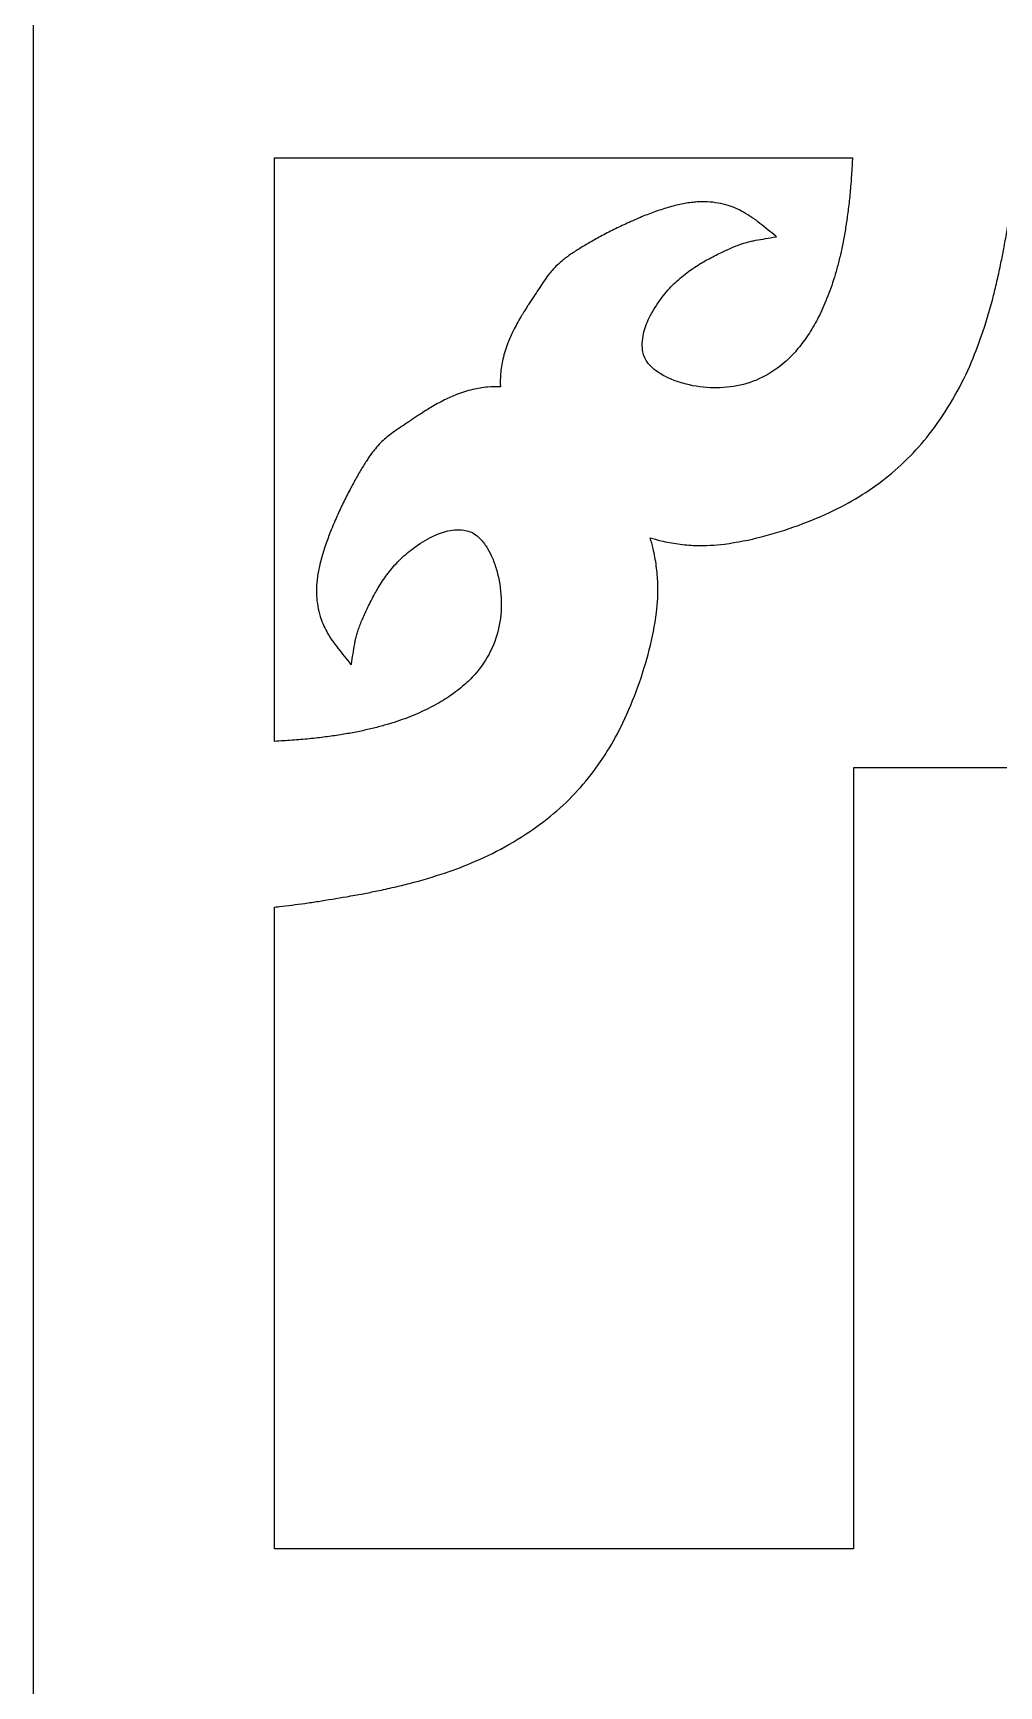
# Model space of a CAD drawing. Header units: centimetres. Extents: x -27 to -20.3, y -9 to 9.
# Drawn here: x -26.999 to -25.649, y -6.621 to -4.31 of the extents above; entities that cross this region are included whole.
import ezdxf

# ---------------------------------------------------------------- set-up
doc = ezdxf.new("R2010")
doc.units = ezdxf.units.CM
doc.header["$MEASUREMENT"] = 0
doc.layers.add('layer 1', color=7, linetype='Continuous')

msp = doc.modelspace()

# ---------------------------------------------------------------- linework, layer by layer
at = {"layer": 'layer 1', "color": 250}
for points, knots in [([(-20.28417, 9.00077), (-20.28417, 3.00045), (-20.28417, -2.99988), (-20.28417, -9.00021), (-20.28417, -9.00021), (-22.52248, -9.00021), (-24.76082, -9.00021), (-26.99914, -9.00021), (-26.99914, -9.00021), (-26.99914, -2.99988), (-26.99914, 3.00045), (-26.99914, 9.00077), (-26.99914, 9.00077), (-24.76082, 9.00077), (-22.52248, 9.00077), (-20.28417, 9.00077)], [0, 0, 0, 0, 0.2, 0.2, 0.2, 0.2, 0.4, 0.4, 0.4, 0.4, 0.6, 0.6, 0.6, 0.6, 1, 1, 1, 1]), ([(-26.34586, -4.80493), (-26.34622, -4.79891), (-26.34613, -4.79289), (-26.34564, -4.78687), (-26.34564, -4.78687), (-26.34507, -4.77983), (-26.34394, -4.77283), (-26.34232, -4.76595), (-26.34232, -4.76595), (-26.34049, -4.75827), (-26.33814, -4.75072), (-26.33529, -4.74336), (-26.33529, -4.74336), (-26.33308, -4.73758), (-26.33056, -4.73192), (-26.32782, -4.72636), (-26.32782, -4.72636), (-26.32457, -4.71975), (-26.32107, -4.71327), (-26.31729, -4.70692), (-26.31729, -4.70692), (-26.31592, -4.70458), (-26.31451, -4.70227), (-26.31309, -4.69996), (-26.31309, -4.69996), (-26.31134, -4.69719), (-26.3096, -4.69443), (-26.30782, -4.69167), (-26.30782, -4.69167), (-26.3074, -4.69104), (-26.30702, -4.69039), (-26.30659, -4.68976), (-26.30659, -4.68976), (-26.30414, -4.68607), (-26.30171, -4.68237), (-26.29926, -4.67868), (-26.29926, -4.67868), (-26.29484, -4.67193), (-26.29038, -4.6652), (-26.28595, -4.65845), (-26.28595, -4.65845), (-26.28372, -4.65514), (-26.28137, -4.65187), (-26.27897, -4.64868), (-26.27897, -4.64868), (-26.27723, -4.64636), (-26.2754, -4.64411), (-26.27349, -4.64192), (-26.27349, -4.64192), (-26.27122, -4.63933), (-26.26885, -4.63684), (-26.26634, -4.63447), (-26.26634, -4.63447), (-26.26369, -4.63193), (-26.26093, -4.62952), (-26.25806, -4.62723), (-26.25806, -4.62723), (-26.25658, -4.62605), (-26.25506, -4.62488), (-26.25352, -4.62375), (-26.25352, -4.62375), (-26.25178, -4.62245), (-26.25003, -4.62118), (-26.24826, -4.61994), (-26.24826, -4.61994), (-26.24649, -4.61873), (-26.2447, -4.61752), (-26.24293, -4.61637), (-26.24293, -4.61637), (-26.24078, -4.61496), (-26.23862, -4.61357), (-26.23646, -4.6122), (-26.23646, -4.6122), (-26.23423, -4.61084), (-26.232, -4.60947), (-26.22976, -4.60812), (-26.22976, -4.60812), (-26.22725, -4.60663), (-26.22475, -4.60515), (-26.22223, -4.60369), (-26.22223, -4.60369), (-26.21958, -4.60215), (-26.21694, -4.60066), (-26.21428, -4.59917), (-26.21428, -4.59917), (-26.21148, -4.59761), (-26.20869, -4.59609), (-26.20587, -4.59457), (-26.20587, -4.59457), (-26.19967, -4.59123), (-26.19341, -4.588), (-26.18713, -4.58487), (-26.18713, -4.58487), (-26.18103, -4.58182), (-26.17489, -4.57888), (-26.16869, -4.57605), (-26.16869, -4.57605), (-26.16169, -4.57283), (-26.15464, -4.56978), (-26.14754, -4.56684), (-26.14754, -4.56684), (-26.14142, -4.56434), (-26.1352, -4.56196), (-26.12898, -4.55975), (-26.12898, -4.55975), (-26.12556, -4.55854), (-26.12211, -4.55737), (-26.11868, -4.55626), (-26.11868, -4.55626), (-26.11559, -4.55526), (-26.11249, -4.55432), (-26.10938, -4.55343), (-26.10938, -4.55343), (-26.10604, -4.55248), (-26.10268, -4.55162), (-26.09935, -4.5508), (-26.09935, -4.5508), (-26.09639, -4.55008), (-26.09344, -4.54945), (-26.09049, -4.54888), (-26.09049, -4.54888), (-26.08748, -4.54831), (-26.08443, -4.5478), (-26.08139, -4.54741), (-26.08139, -4.54741), (-26.07853, -4.54701), (-26.07566, -4.54672), (-26.07279, -4.54649), (-26.07279, -4.54649), (-26.07, -4.54628), (-26.06722, -4.54614), (-26.06439, -4.5461), (-26.06439, -4.5461), (-26.06172, -4.54606), (-26.05905, -4.5461), (-26.05638, -4.54623), (-26.05638, -4.54623), (-26.05139, -4.54647), (-26.04642, -4.54701), (-26.04147, -4.54788), (-26.04147, -4.54788), (-26.03671, -4.54872), (-26.03199, -4.54986), (-26.02737, -4.55132), (-26.02737, -4.55132), (-26.01999, -4.55364), (-26.0129, -4.55674), (-26.00614, -4.56054), (-26.00614, -4.56054), (-25.99801, -4.56511), (-25.99031, -4.57036), (-25.98305, -4.57623), (-25.98305, -4.57623), (-25.97567, -4.58218), (-25.96829, -4.58814), (-25.96091, -4.5941), (-25.96091, -4.5941), (-25.96056, -4.59438), (-25.96023, -4.59465), (-25.95989, -4.59493), (-25.95989, -4.59493), (-25.96031, -4.59501), (-25.96075, -4.59509), (-25.96119, -4.59514), (-25.96119, -4.59514), (-25.97053, -4.59671), (-25.97986, -4.59828), (-25.98916, -4.59986), (-25.98916, -4.59986), (-25.99119, -4.6002), (-25.99319, -4.6006), (-25.99517, -4.60105), (-25.99517, -4.60105), (-25.99746, -4.60158), (-25.99974, -4.60218), (-26.00203, -4.60285), (-26.00203, -4.60285), (-26.00428, -4.6035), (-26.00648, -4.60418), (-26.0087, -4.60495), (-26.0087, -4.60495), (-26.01126, -4.60582), (-26.01379, -4.60674), (-26.01629, -4.60771), (-26.01629, -4.60771), (-26.01875, -4.60867), (-26.0212, -4.60967), (-26.02361, -4.6107), (-26.02361, -4.6107), (-26.02643, -4.61191), (-26.02918, -4.61314), (-26.03195, -4.61444), (-26.03195, -4.61444), (-26.03463, -4.61568), (-26.03727, -4.61696), (-26.03993, -4.61826), (-26.03993, -4.61826), (-26.04297, -4.61977), (-26.046, -4.62132), (-26.049, -4.62291), (-26.049, -4.62291), (-26.05236, -4.62467), (-26.05571, -4.62648), (-26.059, -4.62835), (-26.059, -4.62835), (-26.0617, -4.62986), (-26.06438, -4.6314), (-26.067, -4.633), (-26.067, -4.633), (-26.07024, -4.635), (-26.07347, -4.63707), (-26.07666, -4.63921), (-26.07666, -4.63921), (-26.07952, -4.64114), (-26.08236, -4.64316), (-26.08515, -4.64526), (-26.08515, -4.64526), (-26.08831, -4.64765), (-26.09143, -4.65016), (-26.09447, -4.65275), (-26.09447, -4.65275), (-26.09737, -4.65522), (-26.10021, -4.65782), (-26.10294, -4.66049), (-26.10294, -4.66049), (-26.106, -4.66344), (-26.10894, -4.66654), (-26.11174, -4.66971), (-26.11174, -4.66971), (-26.11459, -4.67293), (-26.1173, -4.67622), (-26.11991, -4.67961), (-26.11991, -4.67961), (-26.12619, -4.68782), (-26.13174, -4.69653), (-26.13652, -4.70569), (-26.13652, -4.70569), (-26.1402, -4.71273), (-26.14308, -4.72013), (-26.14515, -4.72778), (-26.14515, -4.72778), (-26.14739, -4.73614), (-26.14805, -4.74477), (-26.14704, -4.75337), (-26.14704, -4.75337), (-26.14634, -4.75932), (-26.14422, -4.76494), (-26.1408, -4.76988), (-26.1408, -4.76988), (-26.13877, -4.7728), (-26.13642, -4.77546), (-26.13378, -4.77784), (-26.13378, -4.77784), (-26.13002, -4.78118), (-26.126, -4.78419), (-26.1217, -4.78679), (-26.1217, -4.78679), (-26.11737, -4.78941), (-26.11289, -4.79173), (-26.10823, -4.79369), (-26.10823, -4.79369), (-26.10262, -4.79607), (-26.09691, -4.79809), (-26.09104, -4.79975), (-26.09104, -4.79975), (-26.07854, -4.8033), (-26.06571, -4.8054), (-26.05276, -4.80602), (-26.05276, -4.80602), (-26.04019, -4.80662), (-26.02764, -4.80575), (-26.01529, -4.8034), (-26.01529, -4.8034), (-26.00276, -4.80104), (-25.99068, -4.79693), (-25.97929, -4.7912), (-25.97929, -4.7912), (-25.96743, -4.78524), (-25.9565, -4.77773), (-25.94662, -4.76881), (-25.94662, -4.76881), (-25.94137, -4.76407), (-25.93644, -4.759), (-25.93182, -4.75361), (-25.93182, -4.75361), (-25.92665, -4.74758), (-25.92179, -4.74126), (-25.91735, -4.73467), (-25.91735, -4.73467), (-25.91505, -4.73129), (-25.91283, -4.72783), (-25.91071, -4.72433), (-25.91071, -4.72433), (-25.90845, -4.72057), (-25.90626, -4.71676), (-25.90419, -4.71289), (-25.90419, -4.71289), (-25.90207, -4.70895), (-25.90004, -4.70497), (-25.8981, -4.70093), (-25.8981, -4.70093), (-25.89602, -4.6966), (-25.89405, -4.69223), (-25.89218, -4.6878), (-25.89218, -4.6878), (-25.89023, -4.68324), (-25.88841, -4.67864), (-25.88667, -4.67401), (-25.88667, -4.67401), (-25.88482, -4.66913), (-25.88308, -4.66422), (-25.88147, -4.65926), (-25.88147, -4.65926), (-25.87976, -4.6541), (-25.87816, -4.6489), (-25.87668, -4.64368), (-25.87668, -4.64368), (-25.87508, -4.63807), (-25.87357, -4.63244), (-25.87219, -4.62675), (-25.87219, -4.62675), (-25.87073, -4.6209), (-25.86941, -4.61499), (-25.86817, -4.60907), (-25.86817, -4.60907), (-25.86684, -4.60263), (-25.8656, -4.59616), (-25.86449, -4.58967), (-25.86449, -4.58967), (-25.86391, -4.58635), (-25.86338, -4.58303), (-25.86286, -4.57969), (-25.86286, -4.57969), (-25.86229, -4.5762), (-25.86178, -4.57271), (-25.86129, -4.56921), (-25.86129, -4.56921), (-25.86081, -4.56567), (-25.86032, -4.56211), (-25.85987, -4.55857), (-25.85987, -4.55857), (-25.8594, -4.55484), (-25.85897, -4.55111), (-25.85855, -4.54738), (-25.85855, -4.54738), (-25.85813, -4.54361), (-25.85773, -4.53981), (-25.85735, -4.53602), (-25.85735, -4.53602), (-25.85697, -4.53204), (-25.85663, -4.52807), (-25.85627, -4.52408), (-25.85627, -4.52408), (-25.85594, -4.52005), (-25.85561, -4.51603), (-25.85534, -4.51199), (-25.85534, -4.51199), (-25.85505, -4.50775), (-25.85478, -4.50351), (-25.85451, -4.49928), (-25.85451, -4.49928), (-25.85424, -4.49498), (-25.85402, -4.49069), (-25.85381, -4.48639), (-25.85381, -4.48639), (-25.85379, -4.48587), (-25.85375, -4.48534), (-25.85375, -4.4848), (-25.85375, -4.4848), (-26.123, -4.4848), (-26.39227, -4.4848), (-26.66156, -4.4848), (-26.66156, -4.4848), (-26.66156, -4.75662), (-26.66156, -5.02846), (-26.66156, -5.30029), (-26.66156, -5.30029), (-26.65754, -5.30008), (-26.6535, -5.29986), (-26.64948, -5.29963), (-26.64948, -5.29963), (-26.64526, -5.29937), (-26.64107, -5.2991), (-26.63685, -5.29879), (-26.63685, -5.29879), (-26.63282, -5.29849), (-26.62884, -5.29818), (-26.62481, -5.29783), (-26.62481, -5.29783), (-26.62086, -5.2975), (-26.61692, -5.29713), (-26.61298, -5.29675), (-26.61298, -5.29675), (-26.60922, -5.29636), (-26.60546, -5.29596), (-26.6017, -5.29555), (-26.6017, -5.29555), (-26.59798, -5.29513), (-26.59427, -5.29469), (-26.59056, -5.29423), (-26.59056, -5.29423), (-26.58705, -5.29376), (-26.58353, -5.29329), (-26.58002, -5.29279), (-26.58002, -5.29279), (-26.57652, -5.29229), (-26.57304, -5.29177), (-26.5696, -5.29122), (-26.5696, -5.29122), (-26.56631, -5.29069), (-26.56298, -5.29015), (-26.55966, -5.28956), (-26.55966, -5.28956), (-26.55323, -5.28844), (-26.54683, -5.28719), (-26.5404, -5.28585), (-26.5404, -5.28585), (-26.53453, -5.28462), (-26.52868, -5.28328), (-26.52285, -5.28182), (-26.52285, -5.28182), (-26.51719, -5.28042), (-26.51162, -5.27892), (-26.50604, -5.2773), (-26.50604, -5.2773), (-26.50084, -5.27581), (-26.49568, -5.27419), (-26.49057, -5.27249), (-26.49057, -5.27249), (-26.48563, -5.27084), (-26.48076, -5.26908), (-26.47591, -5.26724), (-26.47591, -5.26724), (-26.47129, -5.26549), (-26.46675, -5.26365), (-26.46221, -5.26169), (-26.46221, -5.26169), (-26.45783, -5.25979), (-26.45347, -5.25781), (-26.44915, -5.25572), (-26.44915, -5.25572), (-26.44516, -5.25378), (-26.44121, -5.25173), (-26.4373, -5.2496), (-26.4373, -5.2496), (-26.43344, -5.24751), (-26.42965, -5.24532), (-26.42594, -5.24303), (-26.42594, -5.24303), (-26.42246, -5.24089), (-26.41901, -5.23867), (-26.41564, -5.23637), (-26.41564, -5.23637), (-26.40912, -5.23187), (-26.40284, -5.227), (-26.39685, -5.22178), (-26.39685, -5.22178), (-26.3915, -5.21713), (-26.38647, -5.21217), (-26.38173, -5.20687), (-26.38173, -5.20687), (-26.37288, -5.19694), (-26.36543, -5.18591), (-26.35949, -5.17399), (-26.35949, -5.17399), (-26.35381, -5.16252), (-26.34974, -5.15036), (-26.3474, -5.13774), (-26.3474, -5.13774), (-26.34504, -5.12531), (-26.3442, -5.11267), (-26.3448, -5.10003), (-26.3448, -5.10003), (-26.3454, -5.08697), (-26.34748, -5.07406), (-26.35102, -5.06147), (-26.35102, -5.06147), (-26.35266, -5.05559), (-26.35466, -5.04981), (-26.35703, -5.04416), (-26.35703, -5.04416), (-26.359, -5.03949), (-26.3613, -5.03496), (-26.36389, -5.03062), (-26.36389, -5.03062), (-26.36647, -5.0263), (-26.36944, -5.02224), (-26.37279, -5.01846), (-26.37279, -5.01846), (-26.37514, -5.01579), (-26.37779, -5.01343), (-26.38068, -5.01139), (-26.38068, -5.01139), (-26.3856, -5.00795), (-26.39116, -5.00581), (-26.3971, -5.0051), (-26.3971, -5.0051), (-26.40563, -5.0041), (-26.41421, -5.00473), (-26.4225, -5.007), (-26.4225, -5.007), (-26.43012, -5.00909), (-26.43747, -5.012), (-26.44444, -5.01569), (-26.44444, -5.01569), (-26.45355, -5.0205), (-26.4622, -5.02609), (-26.47035, -5.03241), (-26.47035, -5.03241), (-26.47373, -5.03504), (-26.477, -5.03777), (-26.48017, -5.04063), (-26.48017, -5.04063), (-26.48333, -5.04347), (-26.48638, -5.04643), (-26.48933, -5.04948), (-26.48933, -5.04948), (-26.492, -5.05225), (-26.49457, -5.0551), (-26.49705, -5.05804), (-26.49705, -5.05804), (-26.4996, -5.06109), (-26.5021, -5.06421), (-26.50445, -5.06741), (-26.50445, -5.06741), (-26.50654, -5.07021), (-26.50855, -5.07306), (-26.51047, -5.07597), (-26.51047, -5.07597), (-26.51261, -5.07916), (-26.51466, -5.0824), (-26.51664, -5.08569), (-26.51664, -5.08569), (-26.51821, -5.08834), (-26.51979, -5.09101), (-26.52126, -5.09373), (-26.52126, -5.09373), (-26.52312, -5.09706), (-26.52492, -5.10041), (-26.52667, -5.10382), (-26.52667, -5.10382), (-26.52824, -5.10684), (-26.52979, -5.10988), (-26.53128, -5.11295), (-26.53128, -5.11295), (-26.53258, -5.11561), (-26.53385, -5.11828), (-26.53509, -5.12096), (-26.53509, -5.12096), (-26.53636, -5.12375), (-26.5376, -5.12655), (-26.53879, -5.12937), (-26.53879, -5.12937), (-26.53983, -5.13181), (-26.54081, -5.13427), (-26.54175, -5.13674), (-26.54175, -5.13674), (-26.54273, -5.13927), (-26.54364, -5.14183), (-26.54453, -5.14439), (-26.54453, -5.14439), (-26.54526, -5.14662), (-26.54597, -5.14885), (-26.54659, -5.1511), (-26.54659, -5.1511), (-26.54725, -5.15338), (-26.54785, -5.15569), (-26.54837, -5.158), (-26.54837, -5.158), (-26.54884, -5.16), (-26.54922, -5.16201), (-26.54956, -5.16404), (-26.54956, -5.16404), (-26.55114, -5.17343), (-26.55268, -5.18283), (-26.55424, -5.19221), (-26.55424, -5.19221), (-26.5543, -5.19264), (-26.55437, -5.19309), (-26.55445, -5.19353), (-26.55445, -5.19353), (-26.55473, -5.19318), (-26.555, -5.19283), (-26.55528, -5.19248), (-26.55528, -5.19248), (-26.5612, -5.18505), (-26.56714, -5.17763), (-26.57304, -5.17019), (-26.57304, -5.17019), (-26.57888, -5.1629), (-26.58408, -5.15512), (-26.58863, -5.14695), (-26.58863, -5.14695), (-26.5924, -5.14016), (-26.59546, -5.13302), (-26.59778, -5.12558), (-26.59778, -5.12558), (-26.59923, -5.12091), (-26.60037, -5.11618), (-26.60118, -5.11137), (-26.60118, -5.11137), (-26.60204, -5.10642), (-26.60259, -5.1014), (-26.60283, -5.09636), (-26.60283, -5.09636), (-26.60296, -5.09368), (-26.603, -5.09099), (-26.60296, -5.0883), (-26.60296, -5.0883), (-26.6029, -5.08549), (-26.60278, -5.08268), (-26.60256, -5.07987), (-26.60256, -5.07987), (-26.60235, -5.07697), (-26.60208, -5.07408), (-26.60166, -5.0712), (-26.60166, -5.0712), (-26.60125, -5.06813), (-26.60077, -5.06508), (-26.60021, -5.06205), (-26.60021, -5.06205), (-26.59962, -5.05905), (-26.599, -5.05607), (-26.59829, -5.05312), (-26.59829, -5.05312), (-26.59749, -5.04975), (-26.59662, -5.04639), (-26.59568, -5.04304), (-26.59568, -5.04304), (-26.59478, -5.0399), (-26.59385, -5.03679), (-26.59286, -5.03366), (-26.59286, -5.03366), (-26.59178, -5.0302), (-26.5906, -5.02673), (-26.5894, -5.0233), (-26.5894, -5.0233), (-26.58718, -5.01702), (-26.58483, -5.01078), (-26.58233, -5.0046), (-26.58233, -5.0046), (-26.57947, -4.99744), (-26.57642, -4.99034), (-26.57322, -4.98331), (-26.57322, -4.98331), (-26.57042, -4.97708), (-26.56747, -4.97087), (-26.56446, -4.96474), (-26.56446, -4.96474), (-26.56135, -4.9584), (-26.55814, -4.95212), (-26.55481, -4.94589), (-26.55481, -4.94589), (-26.5533, -4.94305), (-26.5518, -4.94022), (-26.55025, -4.93742), (-26.55025, -4.93742), (-26.54877, -4.93474), (-26.54727, -4.93207), (-26.54576, -4.92942), (-26.54576, -4.92942), (-26.54431, -4.92688), (-26.54285, -4.92434), (-26.54137, -4.92183), (-26.54137, -4.92183), (-26.54, -4.91956), (-26.53867, -4.91733), (-26.53728, -4.91511), (-26.53728, -4.91511), (-26.53594, -4.9129), (-26.53459, -4.91072), (-26.53316, -4.90857), (-26.53316, -4.90857), (-26.53202, -4.90677), (-26.53081, -4.90499), (-26.52961, -4.90322), (-26.52961, -4.90322), (-26.52837, -4.90142), (-26.52713, -4.89963), (-26.52584, -4.89789), (-26.52584, -4.89789), (-26.52472, -4.89634), (-26.52356, -4.89483), (-26.52237, -4.89333), (-26.52237, -4.89333), (-26.5201, -4.89044), (-26.51771, -4.88767), (-26.5152, -4.88499), (-26.5152, -4.88499), (-26.51282, -4.88248), (-26.51036, -4.88008), (-26.50779, -4.8778), (-26.50779, -4.8778), (-26.5056, -4.87588), (-26.50337, -4.87403), (-26.50107, -4.87229), (-26.50107, -4.87229), (-26.49793, -4.86988), (-26.49474, -4.86758), (-26.4915, -4.86536), (-26.4915, -4.86536), (-26.48478, -4.86085), (-26.47802, -4.85634), (-26.47128, -4.85185), (-26.47128, -4.85185), (-26.46761, -4.8494), (-26.46399, -4.84696), (-26.46031, -4.84452), (-26.46031, -4.84452), (-26.45969, -4.84411), (-26.45902, -4.84368), (-26.45839, -4.84325), (-26.45839, -4.84325), (-26.45566, -4.84146), (-26.4529, -4.83968), (-26.45013, -4.83793), (-26.45013, -4.83793), (-26.44785, -4.83649), (-26.44552, -4.83508), (-26.44323, -4.8337), (-26.44323, -4.8337), (-26.43691, -4.82992), (-26.43047, -4.82638), (-26.42389, -4.82308), (-26.42389, -4.82308), (-26.41839, -4.82033), (-26.41277, -4.81781), (-26.40701, -4.81557), (-26.40701, -4.81557), (-26.39969, -4.81271), (-26.39221, -4.81036), (-26.38461, -4.80851), (-26.38461, -4.80851), (-26.37774, -4.80685), (-26.37082, -4.80572), (-26.36381, -4.80515), (-26.36381, -4.80515), (-26.35782, -4.80465), (-26.35186, -4.80458), (-26.34586, -4.80493)], [0, 0, 0, 0, 0.0053763, 0.0053763, 0.0053763, 0.0053763, 0.0107527, 0.0107527, 0.0107527, 0.0107527, 0.016129, 0.016129, 0.016129, 0.016129, 0.0215054, 0.0215054, 0.0215054, 0.0215054, 0.0268817, 0.0268817, 0.0268817, 0.0268817, 0.0322581, 0.0322581, 0.0322581, 0.0322581, 0.0376344, 0.0376344, 0.0376344, 0.0376344, 0.0430108, 0.0430108, 0.0430108, 0.0430108, 0.0483871, 0.0483871, 0.0483871, 0.0483871, 0.0537634, 0.0537634, 0.0537634, 0.0537634, 0.0591398, 0.0591398, 0.0591398, 0.0591398, 0.0645161, 0.0645161, 0.0645161, 0.0645161, 0.0698925, 0.0698925, 0.0698925, 0.0698925, 0.0752688, 0.0752688, 0.0752688, 0.0752688, 0.0806452, 0.0806452, 0.0806452, 0.0806452, 0.0860215, 0.0860215, 0.0860215, 0.0860215, 0.0913978, 0.0913978, 0.0913978, 0.0913978, 0.0967742, 0.0967742, 0.0967742, 0.0967742, 0.1021505, 0.1021505, 0.1021505, 0.1021505, 0.1075269, 0.1075269, 0.1075269, 0.1075269, 0.1129032, 0.1129032, 0.1129032, 0.1129032, 0.1182796, 0.1182796, 0.1182796, 0.1182796, 0.1236559, 0.1236559, 0.1236559, 0.1236559, 0.1290323, 0.1290323, 0.1290323, 0.1290323, 0.1344086, 0.1344086, 0.1344086, 0.1344086, 0.1397849, 0.1397849, 0.1397849, 0.1397849, 0.1451613, 0.1451613, 0.1451613, 0.1451613, 0.1505376, 0.1505376, 0.1505376, 0.1505376, 0.155914, 0.155914, 0.155914, 0.155914, 0.1612903, 0.1612903, 0.1612903, 0.1612903, 0.1666667, 0.1666667, 0.1666667, 0.1666667, 0.172043, 0.172043, 0.172043, 0.172043, 0.1774194, 0.1774194, 0.1774194, 0.1774194, 0.1827957, 0.1827957, 0.1827957, 0.1827957, 0.188172, 0.188172, 0.188172, 0.188172, 0.1935484, 0.1935484, 0.1935484, 0.1935484, 0.1989247, 0.1989247, 0.1989247, 0.1989247, 0.2043011, 0.2043011, 0.2043011, 0.2043011, 0.2096774, 0.2096774, 0.2096774, 0.2096774, 0.2150538, 0.2150538, 0.2150538, 0.2150538, 0.2204301, 0.2204301, 0.2204301, 0.2204301, 0.2258065, 0.2258065, 0.2258065, 0.2258065, 0.2311828, 0.2311828, 0.2311828, 0.2311828, 0.2365591, 0.2365591, 0.2365591, 0.2365591, 0.2419355, 0.2419355, 0.2419355, 0.2419355, 0.2473118, 0.2473118, 0.2473118, 0.2473118, 0.2526882, 0.2526882, 0.2526882, 0.2526882, 0.2580645, 0.2580645, 0.2580645, 0.2580645, 0.2634409, 0.2634409, 0.2634409, 0.2634409, 0.2688172, 0.2688172, 0.2688172, 0.2688172, 0.2741935, 0.2741935, 0.2741935, 0.2741935, 0.2795699, 0.2795699, 0.2795699, 0.2795699, 0.2849462, 0.2849462, 0.2849462, 0.2849462, 0.2903226, 0.2903226, 0.2903226, 0.2903226, 0.2956989, 0.2956989, 0.2956989, 0.2956989, 0.3010753, 0.3010753, 0.3010753, 0.3010753, 0.3064516, 0.3064516, 0.3064516, 0.3064516, 0.311828, 0.311828, 0.311828, 0.311828, 0.3172043, 0.3172043, 0.3172043, 0.3172043, 0.3225806, 0.3225806, 0.3225806, 0.3225806, 0.327957, 0.327957, 0.327957, 0.327957, 0.3333333, 0.3333333, 0.3333333, 0.3333333, 0.3387097, 0.3387097, 0.3387097, 0.3387097, 0.344086, 0.344086, 0.344086, 0.344086, 0.3494624, 0.3494624, 0.3494624, 0.3494624, 0.3548387, 0.3548387, 0.3548387, 0.3548387, 0.3602151, 0.3602151, 0.3602151, 0.3602151, 0.3655914, 0.3655914, 0.3655914, 0.3655914, 0.3709677, 0.3709677, 0.3709677, 0.3709677, 0.3763441, 0.3763441, 0.3763441, 0.3763441, 0.3817204, 0.3817204, 0.3817204, 0.3817204, 0.3870968, 0.3870968, 0.3870968, 0.3870968, 0.3924731, 0.3924731, 0.3924731, 0.3924731, 0.3978495, 0.3978495, 0.3978495, 0.3978495, 0.4032258, 0.4032258, 0.4032258, 0.4032258, 0.4086022, 0.4086022, 0.4086022, 0.4086022, 0.4139785, 0.4139785, 0.4139785, 0.4139785, 0.4193548, 0.4193548, 0.4193548, 0.4193548, 0.4247312, 0.4247312, 0.4247312, 0.4247312, 0.4301075, 0.4301075, 0.4301075, 0.4301075, 0.4354839, 0.4354839, 0.4354839, 0.4354839, 0.4408602, 0.4408602, 0.4408602, 0.4408602, 0.4462366, 0.4462366, 0.4462366, 0.4462366, 0.4516129, 0.4516129, 0.4516129, 0.4516129, 0.4569892, 0.4569892, 0.4569892, 0.4569892, 0.4623656, 0.4623656, 0.4623656, 0.4623656, 0.4677419, 0.4677419, 0.4677419, 0.4677419, 0.4731183, 0.4731183, 0.4731183, 0.4731183, 0.4784946, 0.4784946, 0.4784946, 0.4784946, 0.483871, 0.483871, 0.483871, 0.483871, 0.4892473, 0.4892473, 0.4892473, 0.4892473, 0.4946237, 0.4946237, 0.4946237, 0.4946237, 0.5, 0.5, 0.5, 0.5, 0.5053763, 0.5053763, 0.5053763, 0.5053763, 0.5107527, 0.5107527, 0.5107527, 0.5107527, 0.516129, 0.516129, 0.516129, 0.516129, 0.5215054, 0.5215054, 0.5215054, 0.5215054, 0.5268817, 0.5268817, 0.5268817, 0.5268817, 0.5322581, 0.5322581, 0.5322581, 0.5322581, 0.5376344, 0.5376344, 0.5376344, 0.5376344, 0.5430108, 0.5430108, 0.5430108, 0.5430108, 0.5483871, 0.5483871, 0.5483871, 0.5483871, 0.5537634, 0.5537634, 0.5537634, 0.5537634, 0.5591398, 0.5591398, 0.5591398, 0.5591398, 0.5645161, 0.5645161, 0.5645161, 0.5645161, 0.5698925, 0.5698925, 0.5698925, 0.5698925, 0.5752688, 0.5752688, 0.5752688, 0.5752688, 0.5806452, 0.5806452, 0.5806452, 0.5806452, 0.5860215, 0.5860215, 0.5860215, 0.5860215, 0.5913978, 0.5913978, 0.5913978, 0.5913978, 0.5967742, 0.5967742, 0.5967742, 0.5967742, 0.6021505, 0.6021505, 0.6021505, 0.6021505, 0.6075269, 0.6075269, 0.6075269, 0.6075269, 0.6129032, 0.6129032, 0.6129032, 0.6129032, 0.6182796, 0.6182796, 0.6182796, 0.6182796, 0.6236559, 0.6236559, 0.6236559, 0.6236559, 0.6290323, 0.6290323, 0.6290323, 0.6290323, 0.6344086, 0.6344086, 0.6344086, 0.6344086, 0.6397849, 0.6397849, 0.6397849, 0.6397849, 0.6451613, 0.6451613, 0.6451613, 0.6451613, 0.6505376, 0.6505376, 0.6505376, 0.6505376, 0.655914, 0.655914, 0.655914, 0.655914, 0.6612903, 0.6612903, 0.6612903, 0.6612903, 0.6666667, 0.6666667, 0.6666667, 0.6666667, 0.672043, 0.672043, 0.672043, 0.672043, 0.6774194, 0.6774194, 0.6774194, 0.6774194, 0.6827957, 0.6827957, 0.6827957, 0.6827957, 0.688172, 0.688172, 0.688172, 0.688172, 0.6935484, 0.6935484, 0.6935484, 0.6935484, 0.6989247, 0.6989247, 0.6989247, 0.6989247, 0.7043011, 0.7043011, 0.7043011, 0.7043011, 0.7096774, 0.7096774, 0.7096774, 0.7096774, 0.7150538, 0.7150538, 0.7150538, 0.7150538, 0.7204301, 0.7204301, 0.7204301, 0.7204301, 0.7258065, 0.7258065, 0.7258065, 0.7258065, 0.7311828, 0.7311828, 0.7311828, 0.7311828, 0.7365591, 0.7365591, 0.7365591, 0.7365591, 0.7419355, 0.7419355, 0.7419355, 0.7419355, 0.7473118, 0.7473118, 0.7473118, 0.7473118, 0.7526882, 0.7526882, 0.7526882, 0.7526882, 0.7580645, 0.7580645, 0.7580645, 0.7580645, 0.7634409, 0.7634409, 0.7634409, 0.7634409, 0.7688172, 0.7688172, 0.7688172, 0.7688172, 0.7741935, 0.7741935, 0.7741935, 0.7741935, 0.7795699, 0.7795699, 0.7795699, 0.7795699, 0.7849462, 0.7849462, 0.7849462, 0.7849462, 0.7903226, 0.7903226, 0.7903226, 0.7903226, 0.7956989, 0.7956989, 0.7956989, 0.7956989, 0.8010753, 0.8010753, 0.8010753, 0.8010753, 0.8064516, 0.8064516, 0.8064516, 0.8064516, 0.811828, 0.811828, 0.811828, 0.811828, 0.8172043, 0.8172043, 0.8172043, 0.8172043, 0.8225806, 0.8225806, 0.8225806, 0.8225806, 0.827957, 0.827957, 0.827957, 0.827957, 0.8333333, 0.8333333, 0.8333333, 0.8333333, 0.8387097, 0.8387097, 0.8387097, 0.8387097, 0.844086, 0.844086, 0.844086, 0.844086, 0.8494624, 0.8494624, 0.8494624, 0.8494624, 0.8548387, 0.8548387, 0.8548387, 0.8548387, 0.8602151, 0.8602151, 0.8602151, 0.8602151, 0.8655914, 0.8655914, 0.8655914, 0.8655914, 0.8709677, 0.8709677, 0.8709677, 0.8709677, 0.8763441, 0.8763441, 0.8763441, 0.8763441, 0.8817204, 0.8817204, 0.8817204, 0.8817204, 0.8870968, 0.8870968, 0.8870968, 0.8870968, 0.8924731, 0.8924731, 0.8924731, 0.8924731, 0.8978495, 0.8978495, 0.8978495, 0.8978495, 0.9032258, 0.9032258, 0.9032258, 0.9032258, 0.9086022, 0.9086022, 0.9086022, 0.9086022, 0.9139785, 0.9139785, 0.9139785, 0.9139785, 0.9193548, 0.9193548, 0.9193548, 0.9193548, 0.9247312, 0.9247312, 0.9247312, 0.9247312, 0.9301075, 0.9301075, 0.9301075, 0.9301075, 0.9354839, 0.9354839, 0.9354839, 0.9354839, 0.9408602, 0.9408602, 0.9408602, 0.9408602, 0.9462366, 0.9462366, 0.9462366, 0.9462366, 0.9516129, 0.9516129, 0.9516129, 0.9516129, 0.9569892, 0.9569892, 0.9569892, 0.9569892, 0.9623656, 0.9623656, 0.9623656, 0.9623656, 0.9677419, 0.9677419, 0.9677419, 0.9677419, 0.9731183, 0.9731183, 0.9731183, 0.9731183, 0.9784946, 0.9784946, 0.9784946, 0.9784946, 0.983871, 0.983871, 0.983871, 0.983871, 0.9892473, 0.9892473, 0.9892473, 0.9892473, 1, 1, 1, 1]), ([(-24.80634, -4.4848), (-25.07871, -4.4848), (-25.35106, -4.4848), (-25.62346, -4.4848), (-25.62346, -4.4848), (-25.62377, -4.48784), (-25.6241, -4.49088), (-25.62442, -4.49393), (-25.62442, -4.49393), (-25.62509, -4.49978), (-25.62576, -4.50563), (-25.62651, -4.51147), (-25.62651, -4.51147), (-25.62726, -4.51749), (-25.62804, -4.5235), (-25.62886, -4.52949), (-25.62886, -4.52949), (-25.62974, -4.53582), (-25.63065, -4.54213), (-25.6316, -4.54844), (-25.6316, -4.54844), (-25.63373, -4.56169), (-25.63589, -4.57495), (-25.63804, -4.58819), (-25.63804, -4.58819), (-25.63938, -4.59606), (-25.6408, -4.6039), (-25.64228, -4.61174), (-25.64228, -4.61174), (-25.64353, -4.61834), (-25.6448, -4.62492), (-25.64615, -4.6315), (-25.64615, -4.6315), (-25.64778, -4.63951), (-25.64952, -4.6475), (-25.65134, -4.65548), (-25.65134, -4.65548), (-25.65299, -4.66265), (-25.65469, -4.66982), (-25.65653, -4.67695), (-25.65653, -4.67695), (-25.66089, -4.69404), (-25.66582, -4.71095), (-25.67138, -4.72769), (-25.67138, -4.72769), (-25.67604, -4.74187), (-25.68136, -4.75587), (-25.68722, -4.76962), (-25.68722, -4.76962), (-25.70106, -4.80215), (-25.7185, -4.8329), (-25.73927, -4.86146), (-25.73927, -4.86146), (-25.75761, -4.88667), (-25.77905, -4.9093), (-25.80321, -4.92893), (-25.80321, -4.92893), (-25.82671, -4.94803), (-25.85227, -4.96425), (-25.87952, -4.97733), (-25.87952, -4.97733), (-25.91205, -4.99298), (-25.94596, -5.00537), (-25.98085, -5.01441), (-25.98085, -5.01441), (-25.99788, -5.01881), (-26.01514, -5.02216), (-26.03254, -5.02445), (-26.03254, -5.02445), (-26.046, -5.02621), (-26.05958, -5.02687), (-26.07318, -5.02643), (-26.07318, -5.02643), (-26.08131, -5.02616), (-26.08942, -5.02547), (-26.09749, -5.02438), (-26.09749, -5.02438), (-26.10552, -5.02328), (-26.11349, -5.02176), (-26.12138, -5.01984), (-26.12138, -5.01984), (-26.12648, -5.01859), (-26.13159, -5.01718), (-26.13661, -5.01561), (-26.13661, -5.01561), (-26.13504, -5.02066), (-26.13364, -5.0258), (-26.13239, -5.03095), (-26.13239, -5.03095), (-26.1305, -5.03889), (-26.12899, -5.04691), (-26.1279, -5.055), (-26.1279, -5.055), (-26.12679, -5.06312), (-26.12612, -5.07128), (-26.12587, -5.07947), (-26.12587, -5.07947), (-26.12541, -5.09314), (-26.12608, -5.1068), (-26.12784, -5.12037), (-26.12784, -5.12037), (-26.13009, -5.13792), (-26.13344, -5.15528), (-26.1378, -5.17241), (-26.1378, -5.17241), (-26.14678, -5.20755), (-26.15908, -5.24168), (-26.17462, -5.27443), (-26.17462, -5.27443), (-26.18763, -5.30187), (-26.20374, -5.3276), (-26.22268, -5.35127), (-26.22268, -5.35127), (-26.24222, -5.37559), (-26.26467, -5.39716), (-26.28971, -5.41563), (-26.28971, -5.41563), (-26.31809, -5.43654), (-26.34863, -5.45409), (-26.38095, -5.46803), (-26.38095, -5.46803), (-26.39461, -5.47393), (-26.40848, -5.47925), (-26.42259, -5.48399), (-26.42259, -5.48399), (-26.4392, -5.48957), (-26.45603, -5.49456), (-26.473, -5.49894), (-26.473, -5.49894), (-26.48009, -5.50078), (-26.48719, -5.50251), (-26.49433, -5.50416), (-26.49433, -5.50416), (-26.50226, -5.506), (-26.51017, -5.50773), (-26.51815, -5.50939), (-26.51815, -5.50939), (-26.52465, -5.51074), (-26.53121, -5.51204), (-26.53776, -5.51329), (-26.53776, -5.51329), (-26.5455, -5.51476), (-26.55323, -5.51616), (-26.56101, -5.51753), (-26.56101, -5.51753), (-26.57415, -5.51968), (-26.58733, -5.52185), (-26.60049, -5.524), (-26.60049, -5.524), (-26.60679, -5.52498), (-26.61312, -5.5259), (-26.61944, -5.52677), (-26.61944, -5.52677), (-26.62541, -5.52762), (-26.6314, -5.52841), (-26.63736, -5.52917), (-26.63736, -5.52917), (-26.64317, -5.5299), (-26.64897, -5.5306), (-26.65478, -5.53125), (-26.65478, -5.53125), (-26.65705, -5.5315), (-26.6593, -5.53176), (-26.66156, -5.53201), (-26.66156, -5.53201), (-26.66156, -5.83098), (-26.66156, -6.12997), (-26.66156, -6.42895), (-26.66156, -6.42895), (-26.39188, -6.42895), (-26.1222, -6.42895), (-25.8525, -6.42895), (-25.8525, -6.42895), (-25.8525, -6.14024), (-25.8525, -5.85155), (-25.8525, -5.56284), (-25.8525, -5.56284), (-25.8525, -5.50592), (-25.8525, -5.44899), (-25.8525, -5.39208), (-25.8525, -5.39208), (-25.8525, -5.37837), (-25.8525, -5.36464), (-25.8525, -5.3509), (-25.8525, -5.3509), (-25.8525, -5.34666), (-25.8525, -5.34239), (-25.8525, -5.33812), (-25.8525, -5.33812), (-25.8525, -5.33792), (-25.8525, -5.33773), (-25.8525, -5.33752), (-25.8525, -5.33752), (-25.85229, -5.33752), (-25.8521, -5.33752), (-25.8519, -5.33752), (-25.8519, -5.33752), (-25.84768, -5.33752), (-25.84345, -5.33752), (-25.83918, -5.33752), (-25.83918, -5.33752), (-25.49492, -5.33752), (-25.15062, -5.33752), (-24.80634, -5.33752), (-24.80634, -5.33752), (-24.80634, -5.05328), (-24.80634, -4.76903), (-24.80634, -4.4848)], [0, 0, 0, 0, 0.0188679, 0.0188679, 0.0188679, 0.0188679, 0.0377358, 0.0377358, 0.0377358, 0.0377358, 0.0566038, 0.0566038, 0.0566038, 0.0566038, 0.0754717, 0.0754717, 0.0754717, 0.0754717, 0.0943396, 0.0943396, 0.0943396, 0.0943396, 0.1132075, 0.1132075, 0.1132075, 0.1132075, 0.1320755, 0.1320755, 0.1320755, 0.1320755, 0.1509434, 0.1509434, 0.1509434, 0.1509434, 0.1698113, 0.1698113, 0.1698113, 0.1698113, 0.1886792, 0.1886792, 0.1886792, 0.1886792, 0.2075472, 0.2075472, 0.2075472, 0.2075472, 0.2264151, 0.2264151, 0.2264151, 0.2264151, 0.245283, 0.245283, 0.245283, 0.245283, 0.2641509, 0.2641509, 0.2641509, 0.2641509, 0.2830189, 0.2830189, 0.2830189, 0.2830189, 0.3018868, 0.3018868, 0.3018868, 0.3018868, 0.3207547, 0.3207547, 0.3207547, 0.3207547, 0.3396226, 0.3396226, 0.3396226, 0.3396226, 0.3584906, 0.3584906, 0.3584906, 0.3584906, 0.3773585, 0.3773585, 0.3773585, 0.3773585, 0.3962264, 0.3962264, 0.3962264, 0.3962264, 0.4150943, 0.4150943, 0.4150943, 0.4150943, 0.4339623, 0.4339623, 0.4339623, 0.4339623, 0.4528302, 0.4528302, 0.4528302, 0.4528302, 0.4716981, 0.4716981, 0.4716981, 0.4716981, 0.490566, 0.490566, 0.490566, 0.490566, 0.509434, 0.509434, 0.509434, 0.509434, 0.5283019, 0.5283019, 0.5283019, 0.5283019, 0.5471698, 0.5471698, 0.5471698, 0.5471698, 0.5660377, 0.5660377, 0.5660377, 0.5660377, 0.5849057, 0.5849057, 0.5849057, 0.5849057, 0.6037736, 0.6037736, 0.6037736, 0.6037736, 0.6226415, 0.6226415, 0.6226415, 0.6226415, 0.6415094, 0.6415094, 0.6415094, 0.6415094, 0.6603774, 0.6603774, 0.6603774, 0.6603774, 0.6792453, 0.6792453, 0.6792453, 0.6792453, 0.6981132, 0.6981132, 0.6981132, 0.6981132, 0.7169811, 0.7169811, 0.7169811, 0.7169811, 0.7358491, 0.7358491, 0.7358491, 0.7358491, 0.754717, 0.754717, 0.754717, 0.754717, 0.7735849, 0.7735849, 0.7735849, 0.7735849, 0.7924528, 0.7924528, 0.7924528, 0.7924528, 0.8113208, 0.8113208, 0.8113208, 0.8113208, 0.8301887, 0.8301887, 0.8301887, 0.8301887, 0.8490566, 0.8490566, 0.8490566, 0.8490566, 0.8679245, 0.8679245, 0.8679245, 0.8679245, 0.8867925, 0.8867925, 0.8867925, 0.8867925, 0.9056604, 0.9056604, 0.9056604, 0.9056604, 0.9245283, 0.9245283, 0.9245283, 0.9245283, 0.9433962, 0.9433962, 0.9433962, 0.9433962, 0.9622642, 0.9622642, 0.9622642, 0.9622642, 1, 1, 1, 1])]:
    msp.add_open_spline(points, degree=3, knots=knots, dxfattribs=at)

doc.saveas('drawing.dxf')
